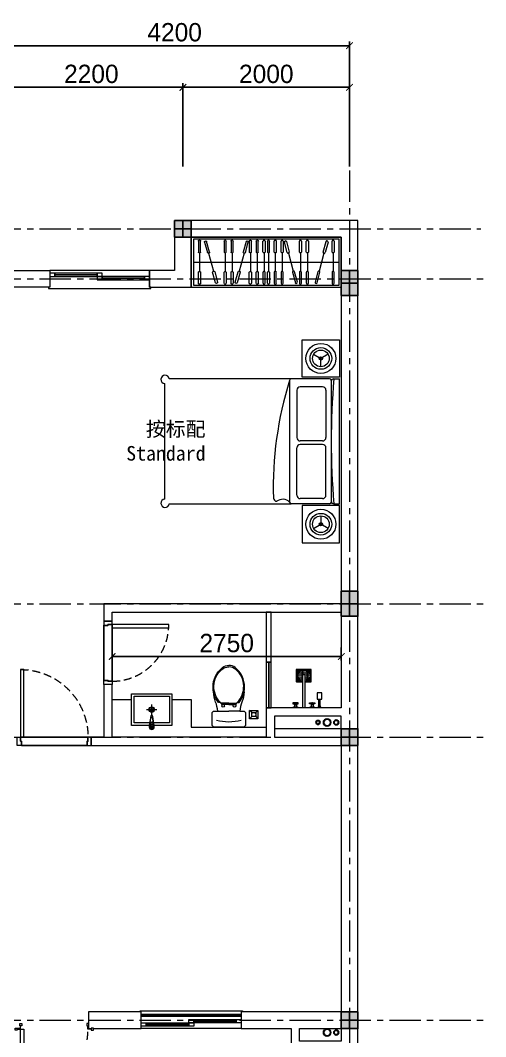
# Model space of a CAD drawing. Header units: inches. Extents: x -315689 to -186947, y -1261464 to -1173043.
# Drawn here: x -207937 to -202351, y -1187385 to -1175184 of the extents above; entities that cross this region are included whole.
import ezdxf

# ---------------------------------------------------------------- set-up
doc = ezdxf.new("R2010")
doc.units = ezdxf.units.IN
doc.header["$LTSCALE"] = 30
doc.header["$MEASUREMENT"] = 0
doc.linetypes.add('CENTER-1', pattern=[10, 6.25, -1.25, 1.25, -1.25])
doc.linetypes.add('HIDDEN', pattern=[9.525, 6.35, -3.175])
doc.layers.get('Defpoints').update_dxf_attribs({"color": 140, "lineweight": 0})
for name, color, linetype, lineweight in [('200mm Wall', 7, 'Continuous', 20), ('A-WALL', 7, 'Continuous', 0), ('A-WALL-4-20', 252, 'Continuous', 0), ('B-WINDOW 2', 142, 'Continuous', 0), ('C-DOOR', 45, 'Continuous', 0), ('D-FURNITURES-COUNTER-CABINET', 40, 'Continuous', 0), ('E- FIXTURES-TOILET', 251, 'Continuous', 0), ('E-FIXTURES-KITCHEN', 251, 'Continuous', 0), ('floor', 1, 'Continuous', 18), ('Grid-Line', 1, 'CENTER-1', 5), ('Symbol-Template', 251, 'Continuous', 0), ('TEXT2', 7, 'Continuous', 25)]:
    doc.layers.add(name, color=color, linetype=linetype, lineweight=lineweight)
doc.layers.add('A-dims', color=7, linetype='Continuous')
doc.styles.add('Annotative', font='arial.ttf')
doc.styles.add('cordia.shx', font='cordia.shx')
doc.dimstyles.new('ISO 100', dxfattribs={"dimscale": 100, "dimtxt": 2.2, "dimasz": 0.8, "dimexe": 0.5, "dimexo": 0.5, "dimgap": 0.5, "dimtad": 1, "dimdec": 0, "dimzin": 0, "dimdsep": 46, "dimtxsty": 'cordia.shx', "dimblk": 'ARCHTICK', "dimcen": 0.09, "dimclrd": 6, "dimclre": 6, "dimclrt": 256, "dimadec": 0, "dimazin": 0, "dimtfac": 1, "dimtdec": 0, "dimtix": 1, "dimtmove": 2, "dimatfit": 3, "dimfxl": 1, "dimtolj": 1, "dimtzin": 0, "dimarcsym": 0})

# ---------------------------------------------------------------- blocks, each defined once
blk = doc.blocks.new('AR-Bed-Sub-Room_Flat-A')
for p, q in [((-332, 1045), (-245, 995)), ((-158, 1045), (-245, 995)), ((-245, 895), (-245, 995)), ((-600, 750), (-2064, 750)), ((-140, 750), (-600, 750)), ((-90, 750), (-20, 750)), ((-20, -750), (-20, 750)), ((-2120, 694), (-2120, -694)), ((-620, 730), (-620, -730)), ((-534, 614), (-534, 44)), ((-224, 654), (-494, 654)), ((-184, 614), (-184, 44)), ((-120, 730), (-120, -730)), ((-120, 720), (-120, -720)), ((-224, 4), (-494, 4)), ((-534, -648), (-534, -78)), ((-224, -38), (-494, -38)), ((-184, -648), (-184, -78)), ((-224, -688), (-494, -688)), ((-2064, -750), (-600, -750)), ((-140, -750), (-600, -750)), ((-90, -750), (-20, -750)), ((-245, -895), (-245, -995)), ((-332, -1045), (-245, -995)), ((-158, -1045), (-245, -995))]:
    blk.add_line(p, q)
for points in [[(-470, 770), (-470, 1220), (-20, 1220), (-20, 770)], [(-470, -770), (-470, -1220), (-20, -1220), (-20, -770)]]:
    blk.add_lwpolyline(points, close=True)
for centre, radius in [((-245, 995), 180), ((-245, 995), 130), ((-245, 995), 100), ((-245, 995), 20), ((-245, -995), 180), ((-245, -995), 130), ((-245, -995), 100), ((-245, -995), 20)]:
    blk.add_circle(centre, radius)
for centre, radius, start, end in [((-2114, 744), 50.2, 6.6955, 263.3045), ((-600, 730), 20, 90, 180), ((-140, 730), 20, 0, 90), ((9270, 0), 9390, 175.4188, 184.5812), ((-90, 720), 30, 90, 180), ((3424, -545), 4240, 162.4998, 181.8358), ((-494, 614), 40, 90, 180), ((-224, 614), 40, 0, 90), ((-494, 44), 40, 180, 270), ((-224, 44), 40, 270, 0), ((-494, -78), 40, 90, 180), ((-224, -78), 40, 0, 90), ((-2114, -744), 50.2, 96.6955, 353.3045), ((-774, -680), 40, 181.4499, 268.6847), ((-703, -814), 118, 45.0954, 127.3906), ((-600, -730), 20, 180, 270), ((-494, -648), 40, 180, 270), ((-224, -648), 40, 270, 0), ((-140, -730), 20, 270, 0), ((-90, -720), 30, 180, 270)]:
    blk.add_arc(centre, radius, start, end)
blk = doc.blocks.new('AR-HANG-QUEEN-VILLA')
at = {"color": 0}
for p, q in [((-462, 265), (-462, 133)), ((-446, 274), (-454, 274)), ((-438, 133), (-438, 265)), ((-257, 260), (-292, 132)), ((-267, 126), (-233, 253)), ((-240, 264), (-246, 266)), ((-154, 265), (-154, 133)), ((-138, 274), (-144, 274)), ((-128, 133), (-128, 265)), ((-70, 265), (-70, 133)), ((-54, 274), (-62, 274)), ((-46, 133), (-46, 265)), ((-21, 253), (13, 126)), ((-8, 266), (-14, 264)), ((38, 132), (3, 260)), ((148, 265), (148, 133)), ((164, 274), (158, 274)), ((174, 133), (174, 265)), ((232, 265), (232, 133)), ((248, 274), (240, 274)), ((256, 133), (256, 265)), ((366, 265), (366, 133)), ((382, 274), (376, 274)), ((392, 133), (392, 265)), ((-454, 124), (-446, 124)), ((-450, -101), (-450, 124)), ((-144, 124), (-138, 124)), ((-141, -101), (-141, 124)), ((-62, 124), (-54, 124)), ((-58, -101), (-58, 124)), ((158, 124), (164, 124)), ((161, -101), (161, 124)), ((240, 124), (248, 124)), ((244, -101), (244, 124)), ((376, 124), (382, 124)), ((379, -101), (379, 124)), ((-340, -97), (-282, 120)), ((-285, 121), (-279, 119)), ((25, 119), (31, 121)), ((86, -97), (28, 120)), ((-462, -242), (-462, -110)), ((-454, -101), (-446, -101)), ((-438, -110), (-438, -242)), ((-389, -230), (-355, -103)), ((-330, -109), (-365, -237)), ((-343, -96), (-337, -98)), ((-154, -242), (-154, -110)), ((-144, -101), (-138, -101)), ((-128, -110), (-128, -242)), ((-70, -242), (-70, -110)), ((-62, -101), (-54, -101)), ((-46, -110), (-46, -242)), ((111, -237), (76, -109)), ((83, -98), (89, -96)), ((101, -103), (135, -230)), ((148, -242), (148, -110)), ((158, -101), (164, -101)), ((174, -110), (174, -242)), ((232, -242), (232, -110)), ((240, -101), (248, -101)), ((256, -110), (256, -242)), ((366, -242), (366, -110)), ((376, -101), (382, -101)), ((392, -110), (392, -242)), ((-376, -243), (-382, -241)), ((128, -241), (122, -243)), ((-446, -251), (-454, -251)), ((-138, -251), (-144, -251)), ((-54, -251), (-62, -251)), ((164, -251), (158, -251)), ((248, -251), (240, -251)), ((382, -251), (376, -251))]:
    blk.add_line(p, q, dxfattribs=at)
for centre, start, end in [((-454, 265), 90, 180), ((-446, 265), 0, 90), ((-249, 257), 75, 165), ((-242, 255), 345, 75), ((-144, 265), 90, 180), ((-138, 265), 0, 90), ((-62, 265), 90, 180), ((-54, 265), 0, 90), ((-12, 255), 105, 195), ((-5, 257), 15, 105), ((158, 265), 90, 180), ((164, 265), 0, 90), ((240, 265), 90, 180), ((248, 265), 0, 90), ((376, 265), 90, 180), ((382, 265), 0, 90), ((-454, 133), 180, 270), ((-446, 133), 270, 0), ((-283, 130), 165, 255), ((-276, 128), 255, 345), ((-144, 133), 180, 270), ((-138, 133), 270, 0), ((-62, 133), 180, 270), ((-54, 133), 270, 0), ((22, 128), 195, 285), ((29, 130), 285, 15), ((158, 133), 180, 270), ((164, 133), 270, 0), ((240, 133), 180, 270), ((248, 133), 270, 0), ((376, 133), 180, 270), ((382, 133), 270, 0), ((-454, -110), 90, 180), ((-446, -110), 0, 90), ((-346, -105), 75, 165), ((-339, -107), 345, 75), ((-144, -110), 90, 180), ((-138, -110), 0, 90), ((-62, -110), 90, 180), ((-54, -110), 0, 90), ((85, -107), 105, 195), ((92, -105), 15, 105), ((158, -110), 90, 180), ((164, -110), 0, 90), ((240, -110), 90, 180), ((248, -110), 0, 90), ((376, -110), 90, 180), ((382, -110), 0, 90), ((-454, -242), 180, 270), ((-446, -242), 270, 0), ((-380, -232), 165, 255), ((-373, -234), 255, 345), ((-144, -242), 180, 270), ((-138, -242), 270, 0), ((-62, -242), 180, 270), ((-54, -242), 270, 0), ((119, -234), 195, 285), ((126, -232), 285, 15), ((158, -242), 180, 270), ((164, -242), 270, 0), ((240, -242), 180, 270), ((248, -242), 270, 0), ((376, -242), 180, 270), ((382, -242), 270, 0)]:
    blk.add_arc(centre, 9, start, end, dxfattribs=at)
blk = doc.blocks.new('AR-Sub-Room-Wardrobe_Flat-A')
at = {"layer": 'Symbol-Template'}
blk.add_line((-1775, -300), (-25, -300), dxfattribs=at)
for points in [[(-1800, -600), (0, -600), (0, 0), (-1800, 0)], [(-1775, -575), (-25, -575), (-25, -25), (-1775, -25)]]:
    blk.add_lwpolyline(points, close=True, dxfattribs=at)
at = {"layer": 'Symbol-Template', "xscale": -1, "rotation": 180}
blk.add_blockref('AR-HANG-QUEEN-VILLA', (-1252, -288), dxfattribs=at)
at = {"layer": 'Symbol-Template', "rotation": 180}
blk.add_blockref('AR-HANG-QUEEN-VILLA', (-548, -288), dxfattribs=at)
blk = doc.blocks.new('AR-Drain-Tiolet-Area_Flat-A')
at = {"color": 0, "ltscale": 800}
for p, q in [((-120, -20), (-95, -45)), ((-95, -95), (-120, -120)), ((-45, -45), (-20, -20)), ((-45, -95), (-20, -120))]:
    blk.add_line(p, q, dxfattribs=at)
for points in [[(-20, -20), (-20, -120), (-120, -120), (-120, -20)], [(-45, -45), (-45, -95), (-95, -95), (-95, -45)]]:
    blk.add_lwpolyline(points, close=True, dxfattribs=at)
blk.add_circle((-70, -70), 25, dxfattribs=at)
blk = doc.blocks.new('AR-Shower_Flat-A')
at = {"color": 0}
for p, q in [((-12, 0), (-12, -388)), ((13, -388), (13, 0)), ((-133, -50), (-105, -50)), ((-113, -38), (-113, -13)), ((-113, -38), (-88, -38)), ((-111, -40), (-111, -38)), ((-111, -40), (-90, -40)), ((-105, -50), (-105, -40)), ((-95, -50), (-95, -40)), ((-90, -40), (-90, -38)), ((-88, -38), (-88, -13)), ((88, -38), (88, -13)), ((113, -38), (88, -38)), ((90, -40), (90, -38)), ((111, -40), (90, -40)), ((95, -50), (95, -40)), ((105, -50), (105, -40)), ((133, -50), (105, -50)), ((111, -40), (111, -38)), ((113, -38), (113, -13)), ((179, -16), (179, -105)), ((198, -16), (198, -105))]:
    blk.add_line(p, q, dxfattribs=at)
at = {"color": 0, "ltscale": 0.4}
for p, q in [((-80, -373), (-30, -322)), ((-80, -367), (-35, -322)), ((-80, -358), (-45, -322)), ((-80, -352), (-50, -322)), ((-80, -343), (-60, -322)), ((-80, -337), (-65, -322)), ((80, -373), (30, -322)), ((80, -367), (35, -322)), ((80, -358), (45, -322)), ((80, -352), (50, -322)), ((80, -343), (60, -322)), ((80, -337), (65, -322)), ((-80, -402), (-30, -452)), ((-80, -408), (-35, -452)), ((-80, -417), (-45, -452)), ((-80, -423), (-50, -452)), ((-80, -432), (-60, -452)), ((-80, -438), (-65, -452)), ((80, -402), (30, -452)), ((80, -408), (35, -452)), ((80, -417), (45, -452)), ((80, -423), (50, -452)), ((80, -432), (60, -452)), ((80, -438), (65, -452))]:
    blk.add_line(p, q, dxfattribs=at)
at = {"color": 0}
for points in [[(-123, -13), (-77, -13), (-77, 0), (-123, 0)], [(77, -13), (123, -13), (123, 0), (77, 0)], [(216, -180), (160, -180), (160, -105), (216, -105)]]:
    blk.add_lwpolyline(points, close=True, dxfattribs=at)
for points in [[(-95, -50), (-68, -50), (-68, -60), (-133, -60), (-133, -50), (-105, -50)], [(95, -50), (68, -50), (68, -60), (133, -60), (133, -50), (105, -50)]]:
    blk.add_lwpolyline(points, dxfattribs=at)
blk.add_lwpolyline([(13, -312), (85, -312, -0.414214), (90, -318), (90, -458, -0.414214), (85, -462), (-85, -462, -0.414214), (-90, -458), (-90, -318, -0.414214), (-85, -312), (-12, -312)], format="xyb", dxfattribs=at)
at = {"color": 0, "ltscale": 0.4}
blk.add_lwpolyline([(13, -318), (80, -318, -0.414214), (85, -322), (85, -452, -0.414214), (80, -458), (-80, -458, -0.414214), (-85, -452), (-85, -322, -0.414214), (-80, -318), (-12, -318)], format="xyb", dxfattribs=at)
blk.add_lwpolyline([(13, -322), (80, -322), (80, -452), (-80, -452), (-80, -322), (-12, -322)], dxfattribs=at)
at = {"color": 0}
for centre in [(-100, -55), (100, -55)]:
    blk.add_circle(centre, 5, dxfattribs=at)
at = {"color": 0, "ltscale": 0.4}
for centre in [(-75, -327), (-75, -342), (-75, -357), (-60, -327), (-60, -342), (-60, -357), (-45, -327), (-45, -342), (-45, -357), (-30, -327), (-30, -342), (-30, -357), (-15, -327), (-15, -342), (-15, -357), (15, -327), (15, -342), (15, -357), (30, -327), (30, -342), (30, -357), (45, -327), (45, -342), (45, -357), (60, -327), (60, -342), (60, -357), (75, -327), (75, -342), (75, -357), (-75, -372), (-75, -388), (-75, -402), (-75, -417), (-75, -432), (-75, -447), (-60, -372), (-60, -388), (-60, -402), (-60, -417), (-60, -432), (-60, -447), (-45, -372), (-45, -388), (-45, -402), (-45, -417), (-45, -432), (-45, -447), (-30, -372), (-30, -388), (-30, -402), (-30, -417), (-30, -432), (-30, -447), (-15, -372), (-15, -388), (-15, -402), (-15, -417), (-15, -432), (-15, -447), (0, -402), (0, -417), (0, -432), (0, -447), (15, -372), (15, -388), (15, -402), (15, -417), (15, -432), (15, -447), (30, -372), (30, -388), (30, -402), (30, -417), (30, -432), (30, -447), (45, -372), (45, -388), (45, -402), (45, -417), (45, -432), (45, -447), (60, -372), (60, -388), (60, -402), (60, -417), (60, -432), (60, -447), (75, -372), (75, -388), (75, -402), (75, -417), (75, -432), (75, -447)]:
    blk.add_circle(centre, 2.5, dxfattribs=at)
at = {"color": 0}
for centre, radius, start, end in [((188, -16), 12.5, 319.3242, 221.3083), ((188, -16), 9.5, 356.2923, 183.935), ((0, -388), 12.5, 180, 0)]:
    blk.add_arc(centre, radius, start, end, dxfattribs=at)
at = {"color": 0, "extrusion": (0, 0, -1)}
for start_param, end_param in [(-0.928631, 0), (3.141593, 4.070224)]:
    blk.add_ellipse((-100, -50), major_axis=(-5, 0), ratio=0.24875, start_param=start_param, end_param=end_param, dxfattribs=at)
at = {"color": 0}
for start_param, end_param in [(0, 0.928631), (2.212962, 3.141593)]:
    blk.add_ellipse((100, -50), major_axis=(-5, 0), ratio=0.24875, start_param=start_param, end_param=end_param, dxfattribs=at)
blk = doc.blocks.new('_ArchTick')
at = {"color": 0, "linetype": 'ByBlock', "const_width": 0.15}
blk.add_lwpolyline([(-0.5, -0.5), (0.5, 0.5)], dxfattribs=at)
blk = doc.blocks.new('*D109')
at = {"layer": '200mm Wall', "color": 6, "lineweight": -2, "transparency": 16777216}
for p, q in [((-206835, -1182715), (-206835, -1182871)), ((-204085, -1182715), (-204085, -1182871)), ((-206835, -1182821), (-204085, -1182821))]:
    blk.add_line(p, q, dxfattribs=at)
at = {"layer": 'Defpoints', "color": 0, "transparency": 16777216}
for p in [(-206835, -1182665), (-204085, -1182665), (-204085, -1182821)]:
    blk.add_point(p, dxfattribs=at)
at = {"layer": '200mm Wall', "color": 6, "lineweight": -2, "transparency": 16777216, "xscale": 80, "yscale": 80, "zscale": 80, "rotation": 180}
blk.add_blockref('_ArchTick', (-206835, -1182821), dxfattribs=at)
at = {"layer": '200mm Wall', "color": 6, "lineweight": -2, "transparency": 16777216, "xscale": 80, "yscale": 80, "zscale": 80}
blk.add_blockref('_ArchTick', (-204085, -1182821), dxfattribs=at)
at = {"layer": '200mm Wall', "transparency": 16777216, "insert": (-205460, -1182661), "char_height": 220, "attachment_point": 5, "style": 'cordia.shx'}
blk.add_mtext('\\A1;2750', dxfattribs=at)
blk = doc.blocks.new('*D110')
at = {"layer": 'A-dims', "color": 6, "lineweight": -2, "transparency": 16777216}
for p, q in [((-205984.735135, -1176938.608632), (-205984.735135, -1175938.608632)), ((-203984.735135, -1175988.608632), (-205984.735135, -1175988.608632)), ((-203984.735135, -1176938.608632), (-203984.735135, -1175938.608632))]:
    blk.add_line(p, q, dxfattribs=at)
at = {"layer": 'Defpoints', "color": 0, "transparency": 16777216}
for p in [(-205984.735135, -1175988.608632), (-205984.735135, -1176988.608632), (-203984.735135, -1176988.608632)]:
    blk.add_point(p, dxfattribs=at)
at = {"layer": 'A-dims', "color": 6, "lineweight": -2, "transparency": 16777216, "xscale": 80, "yscale": 80, "zscale": 80, "rotation": 180}
blk.add_blockref('_ArchTick', (-205984.735135, -1175988.608632), dxfattribs=at)
at = {"layer": 'A-dims', "color": 6, "lineweight": -2, "transparency": 16777216, "xscale": 80, "yscale": 80, "zscale": 80}
blk.add_blockref('_ArchTick', (-203984.735135, -1175988.608632), dxfattribs=at)
at = {"layer": 'A-dims', "transparency": 16777216, "insert": (-204984.735135, -1175828.608632), "char_height": 220, "attachment_point": 5, "style": 'cordia.shx'}
blk.add_mtext('\\A1;2000', dxfattribs=at)
blk = doc.blocks.new('*D111')
at = {"layer": 'A-dims', "color": 6, "lineweight": -2, "transparency": 16777216}
for p, q in [((-208184.735135, -1176938.608632), (-208184.735135, -1175938.608632)), ((-205984.735135, -1175988.608632), (-208184.735135, -1175988.608632)), ((-205984.735135, -1176938.608632), (-205984.735135, -1175938.608632))]:
    blk.add_line(p, q, dxfattribs=at)
at = {"layer": 'Defpoints', "color": 0, "transparency": 16777216}
for p in [(-208184.735135, -1175988.608632), (-208184.735135, -1176988.608632), (-205984.735135, -1176988.608632)]:
    blk.add_point(p, dxfattribs=at)
at = {"layer": 'A-dims', "color": 6, "lineweight": -2, "transparency": 16777216, "xscale": 80, "yscale": 80, "zscale": 80, "rotation": 180}
blk.add_blockref('_ArchTick', (-208184.735135, -1175988.608632), dxfattribs=at)
at = {"layer": 'A-dims', "color": 6, "lineweight": -2, "transparency": 16777216, "xscale": 80, "yscale": 80, "zscale": 80}
blk.add_blockref('_ArchTick', (-205984.735135, -1175988.608632), dxfattribs=at)
at = {"layer": 'A-dims', "transparency": 16777216, "insert": (-207084.735135, -1175828.608632), "char_height": 220, "attachment_point": 5, "style": 'cordia.shx'}
blk.add_mtext('\\A1;2200', dxfattribs=at)
blk = doc.blocks.new('*D112')
at = {"layer": 'A-dims', "color": 6, "lineweight": -2, "transparency": 16777216}
for p, q in [((-208184.735135, -1176938.608632), (-208184.735135, -1175438.608632)), ((-203984.735135, -1175488.608632), (-208184.735135, -1175488.608632)), ((-203984.735135, -1176938.608632), (-203984.735135, -1175438.608632))]:
    blk.add_line(p, q, dxfattribs=at)
at = {"layer": 'Defpoints', "color": 0, "transparency": 16777216}
for p in [(-208184.735135, -1175488.608632), (-208184.735135, -1176988.608632), (-203984.735135, -1176988.608632)]:
    blk.add_point(p, dxfattribs=at)
at = {"layer": 'A-dims', "color": 6, "lineweight": -2, "transparency": 16777216, "xscale": 80, "yscale": 80, "zscale": 80, "rotation": 180}
blk.add_blockref('_ArchTick', (-208184.735135, -1175488.608632), dxfattribs=at)
at = {"layer": 'A-dims', "color": 6, "lineweight": -2, "transparency": 16777216, "xscale": 80, "yscale": 80, "zscale": 80}
blk.add_blockref('_ArchTick', (-203984.735135, -1175488.608632), dxfattribs=at)
at = {"layer": 'A-dims', "transparency": 16777216, "insert": (-206084.735135, -1175328.608632), "char_height": 220, "attachment_point": 5, "style": 'cordia.shx'}
blk.add_mtext('\\A1;4200', dxfattribs=at)
blk = doc.blocks.new('AR-Single-Wood-Door-81cm-100-Frame_Flat-A')
at = {"color": 0}
for points in [[(-445, 0), (-445, -100), (-405, -100), (-405, -50), (-395, -50), (-395, 0), (-405, 0), (-405, 0), (-445, 0)], [(445, 0), (445, -100), (405, -100), (405, -50), (395, -50), (395, 0), (405, 0), (405, 0), (445, 0)], [(-405, -100), (-365, -100), (-365, -910), (-405, -910)]]:
    blk.add_lwpolyline(points, close=True, dxfattribs=at)
at = {"color": 0, "linetype": 'HIDDEN', "ltscale": 0.5}
blk.add_arc((-405, -100), 810, 270, 0, dxfattribs=at)
blk = doc.blocks.new('AR-Single-Wood-Door-68cm-100-Frame_Flat-A')
at = {"color": 0}
for points in [[(-340, 100), (-300, 100), (-300, 780), (-340, 780)], [(-340, 50), (-340, 100), (-380, 100), (-380, 0), (-330, 0), (-330, 50)], [(340, 50), (340, 100), (380, 100), (380, 0), (330, 0), (330, 50)]]:
    blk.add_lwpolyline(points, close=True, dxfattribs=at)
at = {"color": 0, "linetype": 'HIDDEN', "ltscale": 0.5}
blk.add_arc((-340, 100), 680, 0, 90, dxfattribs=at)
blk = doc.blocks.new('AR-Hing-Alu-Window-120cm-200-Frame_Flat-A')
at = {"color": 0}
for points in [[(-540, -30), (-600, -30), (-600, -70), (-540, -70)], [(-30, -30), (-540, -30), (-540, -70), (-30, -70)], [(30, -30), (-30, -30), (-30, -70), (30, -70)], [(30, -70), (-30, -70), (-30, -110), (30, -110)], [(540, -70), (30, -70), (30, -110), (540, -110)], [(600, -70), (540, -70), (540, -110), (600, -110)]]:
    blk.add_lwpolyline(points, close=True, dxfattribs=at)
for points in [[(-540, -47.5), (-30, -47.5)], [(-540, -52.5), (-30, -52.5)], [(30, -87.5), (540, -87.5)], [(30, -92.5), (540, -92.5)]]:
    blk.add_lwpolyline(points, dxfattribs=at)
blk = doc.blocks.new('AR-Single-Wood-Door-81cm-200-Frame_Flat-A')
for points in [[(-470, -190), (-445, -190), (-445, -215), (-470, -215)], [(-445, -195), (-445, -200), (-405, -200), (-405, -160), (-410, -160), (-410, -195)], [(-415, -135), (-390, -135), (-390, -160), (-415, -160)], [(415, -135), (390, -135), (390, -160), (415, -160)], [(445, -195), (445, -200), (405, -200), (405, -160), (410, -160), (410, -195)], [(470, -190), (445, -190), (445, -215), (470, -215)]]:
    blk.add_lwpolyline(points, close=True)
at = {"color": 0}
blk.add_lwpolyline([(-405, -200), (-365, -200), (-365, -1010), (-405, -1010)], close=True, dxfattribs=at)
at = {"color": 0, "linetype": 'HIDDEN', "ltscale": 0.5}
blk.add_arc((-405, -200), 810, 270, 0, dxfattribs=at)
blk = doc.blocks.new('zhu2')
at = {"lineweight": 25}
blk.add_hatch(color=5, dxfattribs=at).paths.add_polyline_path([(704694, -104492), (704694, -104792), (704894, -104792), (704894, -104492)])
at = {"color": 5, "lineweight": 25}
for p, q in [((704794, -104492), (704794, -104792)), ((704694, -104642), (704894, -104642))]:
    blk.add_line(p, q, dxfattribs=at)
blk.add_lwpolyline([(704694, -104492), (704694, -104792), (704894, -104792), (704894, -104492), (704694, -104492)], dxfattribs=at)
blk = doc.blocks.new('zhu1')
at = {"lineweight": 25}
blk.add_hatch(color=7, dxfattribs=at).paths.add_polyline_path([(703739, -104407), (703739, -104607), (703939, -104607), (703939, -104407)])
at = {"color": 7, "lineweight": 25}
for p, q in [((703839, -104407), (703839, -104607)), ((703739, -104507), (703939, -104507))]:
    blk.add_line(p, q, dxfattribs=at)
blk.add_lwpolyline([(703739, -104407), (703739, -104607), (703939, -104607), (703939, -104407), (703739, -104407)], dxfattribs=at)
blk = doc.blocks.new('AR-Toilet_Flat-A')
at = {"color": 0}
for p, q in [((-308, 94), (-291, 85)), ((-291, 52), (-291, 85)), ((-291, 85), (-273, 85)), ((-273, 52), (-291, 52)), ((-291, 0), (-291, 52)), ((-291, 0), (-291, -52)), ((-308, -94), (-291, -85)), ((-291, -52), (-291, -85)), ((-273, -52), (-291, -52)), ((-291, -85), (-273, -85))]:
    blk.add_line(p, q, dxfattribs=at)
for points in [[(-500, 189, 0.230343), (-734, 76, 0.16845), (-760, 0, 2.883082)], [(-315, 101, 0.434217), (-710, 85, 0.182634), (-741, 0, 2.693815)], [(-443, 183, 0.048023), (-500, 189, 0.16845)], [(-212, -172, 0.414214), (-183, -201), (-49, -201, 0.414214), (-20, -172), (-20, 0), (-20, 172, 0.414214), (-49, 201), (-183, 201, 0.414214), (-212, 172), (-212, 132, -0.052345), (-319, 158, 0.071131), (-443, 183, 0.160777)], [(-413, 176, 0.026594), (-443, 183, 0.16845)], [(-315, 124, 0.094048), (-413, 176, 0.16845)], [(-315, 101), (-315, 124, 0.416606)], [(-212, 132), (-212, 0, 0.414214)], [(-308, 94, 0.008985), (-315, 101, 0.182634)], [(-308, 0), (-308, 94, 0.008985)], [(-308, 0), (-308, -94, -0.444938)], [(-212, -132), (-212, 0, -0.414214)], [(-500, -189, -0.230343), (-734, -76, -0.16845), (-760, 0, -2.883082)], [(-315, -101, -0.434217), (-710, -85, -0.182634), (-741, 0, -2.693815)], [(-308, -94, -0.008985), (-315, -101, -0.182634)], [(-315, -101), (-315, -124, -0.416606)], [(-443, -183, -0.048023), (-500, -189, -0.16845)], [(-443, -183, 0.071131), (-319, -158, -0.052345), (-212, -132), (-212, -172, 0.414214)], [(-425, -179, -0.015301), (-443, -183, -0.16845)], [(-315, -124, -0.105447), (-425, -179, -0.16845)]]:
    blk.add_lwpolyline(points, format="xyb", dxfattribs=at)
for centre, radius, start, end in [((-668, 0), 588, 0.028, 14.6712), ((-273, 69), 16.3, 270, 90), ((-273, -69), 16.3, 270, 90), ((-668, 0), 588, 345.3288, 359.972)]:
    blk.add_arc(centre, radius, start, end, dxfattribs=at)
blk = doc.blocks.new('sink for narrow stand')
at = {"layer": 'E- FIXTURES-TOILET'}
for p, q in [((78251, -418675), (78129, -418675)), ((78190, -418615), (78190, -418736))]:
    blk.add_line(p, q, dxfattribs=at)
for points in [[(77947, -418485), (78162, -418485)], [(78218, -418485), (78432, -418485), (78432, -418865), (77947, -418865), (77947, -418485)], [(78214, -418515), (78402, -418515), (78402, -418835), (77977, -418835), (77977, -418515), (78166, -418515)]]:
    blk.add_lwpolyline(points, dxfattribs=at)
for points in [[(78202, -418590), (78204, -418578, 0.090943), (78206, -418572), (78212, -418530), (78217, -418497), (78220, -418466, 0.413838), (78190, -418436, 0.413838), (78160, -418466), (78163, -418497), (78168, -418530), (78174, -418572, 0.090943), (78176, -418578), (78178, -418590, 0.482882)], [(78163, -418497, -0.462811), (78190, -418466, -0.462811), (78217, -418497)], [(78168, -418495, -0.414214), (78190, -418474, -0.685598)], [(78212, -418495, 0.414214), (78190, -418474, 0.685598)], [(78168, -418495), (78178, -418569, 0.389882), (78190, -418579, 1.391857)], [(78204, -418578, -0.245866), (78190, -418588, -0.245866), (78176, -418578)], [(78178, -418590), (78179, -418598, 0.409667), (78190, -418608, 0.409667), (78201, -418598), (78202, -418590)], [(78178, -418590, 0.389882), (78190, -418600, 0.230616), (78199, -418596, 0.146126), (78202, -418590)], [(78212, -418495), (78202, -418569, -0.389882), (78190, -418579, -1.391857)]]:
    blk.add_lwpolyline(points, format="xyb", dxfattribs=at)
for centre, radius in [((78190, -418452), 14.3), ((78190, -418452), 8.9), ((78190, -418508), 19), ((78190, -418508), 12), ((78190, -418675), 32.7), ((78190, -418675), 21.2)]:
    blk.add_circle(centre, radius, dxfattribs=at)
blk = doc.blocks.new('3nd')
for points in [[(-196820, -1182438), (-196870, -1182438), (-196870, -1182448), (-196920, -1182448), (-196920, -1183108), (-196870, -1183108), (-196870, -1183118), (-196820, -1183118)], [(-197110, -1183788), (-197920, -1183788), (-197920, -1183838), (-197910, -1183838), (-197910, -1183888), (-197120, -1183888), (-197120, -1183838), (-197110, -1183838)]]:
    blk.add_lwpolyline(points, close=True)
at = {"color": 51, "true_color": 0xf7f281}
blk.add_lwpolyline([(-195270, -1187118), (-195270, -1187138), (-196470, -1187138), (-196470, -1187118)], close=True, dxfattribs=at)
for centre, radius in [((-194350, -1183613), 25), ((-194350, -1183613), 20), ((-194240, -1183613), 45), ((-194240, -1183613), 40), ((-194130, -1183613), 30), ((-194130, -1183613), 25), ((-194240, -1187335), 45), ((-194240, -1187335), 40), ((-194130, -1187335), 30), ((-194130, -1187335), 25)]:
    blk.add_circle(centre, radius)
at = {"layer": 'A-WALL'}
for points in [[(-193870, -1177588), (-193970, -1177588), (-196070, -1177588), (-196070, -1178188), (-196370, -1178188), (-196370, -1178388), (-195870, -1178388), (-195870, -1177788), (-194070, -1177788), (-194070, -1182188), (-196920, -1182188), (-196920, -1182398), (-196820, -1182398), (-196820, -1182288), (-194070, -1182288), (-194070, -1183438), (-194970, -1183438), (-194970, -1183788), (-196820, -1183788), (-196820, -1183158), (-196920, -1183158), (-196920, -1183788), (-197070, -1183788), (-197070, -1183888), (-194070, -1183888), (-194070, -1187088), (-195270, -1187088), (-195270, -1187288), (-194670, -1187288), (-194670, -1187538)], [(-193870, -1189688), (-193870, -1187288)], [(-193870, -1183688), (-193870, -1183688), (-193870, -1177588)], [(-193870, -1182188), (-193870, -1182188), (-193870, -1177588)], [(-198220, -1178388), (-198770, -1178388), (-198770, -1178188), (-198170, -1178188), (-197570, -1178188), (-197570, -1178388), (-198120, -1178388)], [(-194070, -1183788), (-194070, -1183538), (-194870, -1183538), (-194870, -1183788), (-194070, -1183788)], [(-193870, -1187088), (-193870, -1187088), (-193870, -1183888)], [(-197045, -1187288), (-196470, -1187288), (-196470, -1187088), (-197105, -1187088), (-197105, -1187228)], [(-194070, -1187288), (-194070, -1187438), (-194570, -1187438), (-194570, -1187288), (-194070, -1187288)]]:
    blk.add_lwpolyline(points, dxfattribs=at)
at = {"layer": 'A-WALL-4-20'}
for points in [[(-196370, -1178188), (-197570, -1178188), (-197570, -1178388), (-197585, -1178388), (-197585, -1178403), (-196355, -1178403), (-196355, -1178388), (-196370, -1178388)], [(-195270, -1187288), (-196470, -1187288), (-196470, -1187088), (-196485, -1187088), (-196485, -1187073), (-195255, -1187073), (-195255, -1187088), (-195270, -1187088)]]:
    blk.add_lwpolyline(points, close=True, dxfattribs=at)
at = {"layer": 'D-FURNITURES-COUNTER-CABINET', "ltscale": 50}
for points in [[(-196820, -1183338), (-196587, -1183338)], [(-196102, -1183338), (-195870, -1183338), (-195870, -1183668), (-194970, -1183668)]]:
    blk.add_lwpolyline(points, dxfattribs=at)
at = {"layer": 'E-FIXTURES-KITCHEN'}
for points in [[(-194910, -1182288), (-194970, -1182288), (-194970, -1182888), (-194910, -1182888)], [(-194970, -1183438), (-194910, -1183438), (-194910, -1182888), (-194970, -1182888)]]:
    blk.add_lwpolyline(points, close=True, dxfattribs=at)
blk.add_lwpolyline([(-194070, -1183688), (-194870, -1183688)], dxfattribs=at)
at = {"layer": 'floor', "color": 4}
blk.add_lwpolyline([(-194945, -1183438), (-194935, -1183438), (-194935, -1182888), (-194945, -1182888)], close=True, dxfattribs=at)
at = {"color": 3, "lineweight": 25}
for name, p in [('zhu1', (-899809, -1073181)), ('zhu2', (-898764, -1073696)), ('zhu2', (-898764, -1077546)), ('zhu1', (-897809, -1079281)), ('zhu1', (-897809, -1082681))]:
    blk.add_blockref(name, p, dxfattribs=at)
at = {"color": 1, "rotation": 180}
blk.add_blockref('sink for narrow stand', (-118155, -1602133), dxfattribs=at)
at = {"layer": 'B-WINDOW 2'}
blk.add_blockref('AR-Hing-Alu-Window-120cm-200-Frame_Flat-A', (-196970, -1178188), dxfattribs=at)
at = {"layer": 'B-WINDOW 2', "xscale": -1, "rotation": 180}
blk.add_blockref('AR-Hing-Alu-Window-120cm-200-Frame_Flat-A', (-195870, -1187288), dxfattribs=at)
at = {"layer": 'C-DOOR', "rotation": 270}
blk.add_blockref('AR-Single-Wood-Door-68cm-100-Frame_Flat-A', (-196920, -1182778), dxfattribs=at)
at = {"layer": 'C-DOOR', "xscale": -1, "rotation": 180}
blk.add_blockref('AR-Single-Wood-Door-81cm-100-Frame_Flat-A', (-197515, -1183888), dxfattribs=at)
at = {"layer": 'C-DOOR'}
blk.add_blockref('AR-Single-Wood-Door-81cm-200-Frame_Flat-A', (-197515, -1187093), dxfattribs=at)
at = {"layer": 'E- FIXTURES-TOILET', "xscale": -1.000000000000002, "rotation": 90}
blk.add_blockref('AR-Toilet_Flat-A', (-195420, -1183688), dxfattribs=at)
at = {"layer": 'TEXT2', "color": 22, "true_color": 0xe02606, "insert": (-195699, -1180003), "char_height": 175, "attachment_point": 3, "style": 'Annotative'}
blk.add_mtext('{\\fSimSun|b0|i0|c134|p2;按标配\\fSimSun|b0|i0|c0|p2;\\PStandard}', dxfattribs=at)

msp = doc.modelspace()

# ---------------------------------------------------------------- linework, layer by layer
at = {"layer": 'Grid-Line', "ltscale": 2}
for p, q in [((-203984.7, -1176988.6), (-203984.7, -1197687.9)), ((-213705.6, -1177687.9), (-202408.2, -1177687.9)), ((-213705.6, -1178287.9), (-202351.2, -1178287.9)), ((-213705.6, -1182187.9), (-202351.2, -1182187.9)), ((-213705.6, -1183787.9), (-202351.2, -1183787.9)), ((-213705.6, -1187187.9), (-202351.2, -1187187.9))]:
    msp.add_line(p, q, dxfattribs=at)

# ---------------------------------------------------------------- block references
msp.add_blockref('AR-Sub-Room-Wardrobe_Flat-A', (-204084.7, -1177787.9))
at = {"layer": 'E-FIXTURES-KITCHEN', "xscale": -1, "rotation": 180}
msp.add_blockref('AR-Shower_Flat-A', (-204534.7, -1183437.9), dxfattribs=at)
at = {"layer": 'E-FIXTURES-KITCHEN', "rotation": 270}
msp.add_blockref('AR-Drain-Tiolet-Area_Flat-A', (-205064.7, -1183587.9), dxfattribs=at)
at = {"layer": 'Symbol-Template'}
msp.add_blockref('AR-Bed-Sub-Room_Flat-A', (-204084.7, -1180237.9), dxfattribs=at)

# ---------------------------------------------------------------- dimensions: what is measured, and where the dimension line sits
at = {"layer": '200mm Wall'}
dim = msp.add_aligned_dim(p1=(-206834.7, -1182665.2), p2=(-204084.7, -1182665.2), distance=-156.3, dimstyle='ISO 100', dxfattribs=at)
dim.commit()
dim.dimension.update_dxf_attribs({"geometry": '*D109', "text_midpoint": (-205459.7, -1182661.5)})
at = {"layer": 'A-dims'}
for base, p1, p2, picture, middle in [((-208184.7, -1175488.6), (-203984.7, -1176988.6), (-208184.7, -1176988.6), '*D112', (-206084.7, -1175328.6)), ((-208184.7, -1175988.6), (-205984.7, -1176988.6), (-208184.7, -1176988.6), '*D111', (-207084.7, -1175828.6)), ((-205984.7, -1175988.6), (-203984.7, -1176988.6), (-205984.7, -1176988.6), '*D110', (-204984.7, -1175828.6))]:
    dim = msp.add_linear_dim(base=base, p1=p1, p2=p2, angle=180, dimstyle='ISO 100', dxfattribs=at)
    dim.commit()
    dim.dimension.update_dxf_attribs({"geometry": picture, "text_midpoint": middle})

# ---------------------------------------------------------------- next in the draw order: block references
msp.add_blockref('3nd', (-10014.9, 0))

doc.saveas('drawing.dxf')
